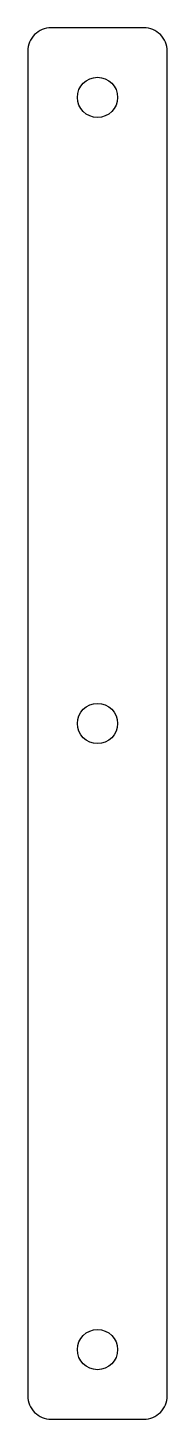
# Model space of a CAD drawing. Header units: millimetres. Extents: x 182.9 to 190.5, y -40 to 36.2.
import ezdxf

# ---------------------------------------------------------------- set-up
doc = ezdxf.new("R2010")
doc.units = ezdxf.units.MM
doc.layers.get('0').update_dxf_attribs({"linetype": 'CONTINUOUS'})

msp = doc.modelspace()

# ---------------------------------------------------------------- linework, layer by layer
msp.add_lwpolyline([(190.5, 34.925, 0.414214), (189.23, 36.195), (184.15, 36.195, 0.414214), (182.88, 34.925), (182.88, -38.735, 0.414214), (184.15, -40.005), (189.23, -40.005, 0.414214), (190.5, -38.735)], format="xyb", close=True)
for centre in [(186.69, 32.385), (186.69, -1.905), (186.69, -36.195)]:
    msp.add_circle(centre, 1.1)

doc.saveas('drawing.dxf')
